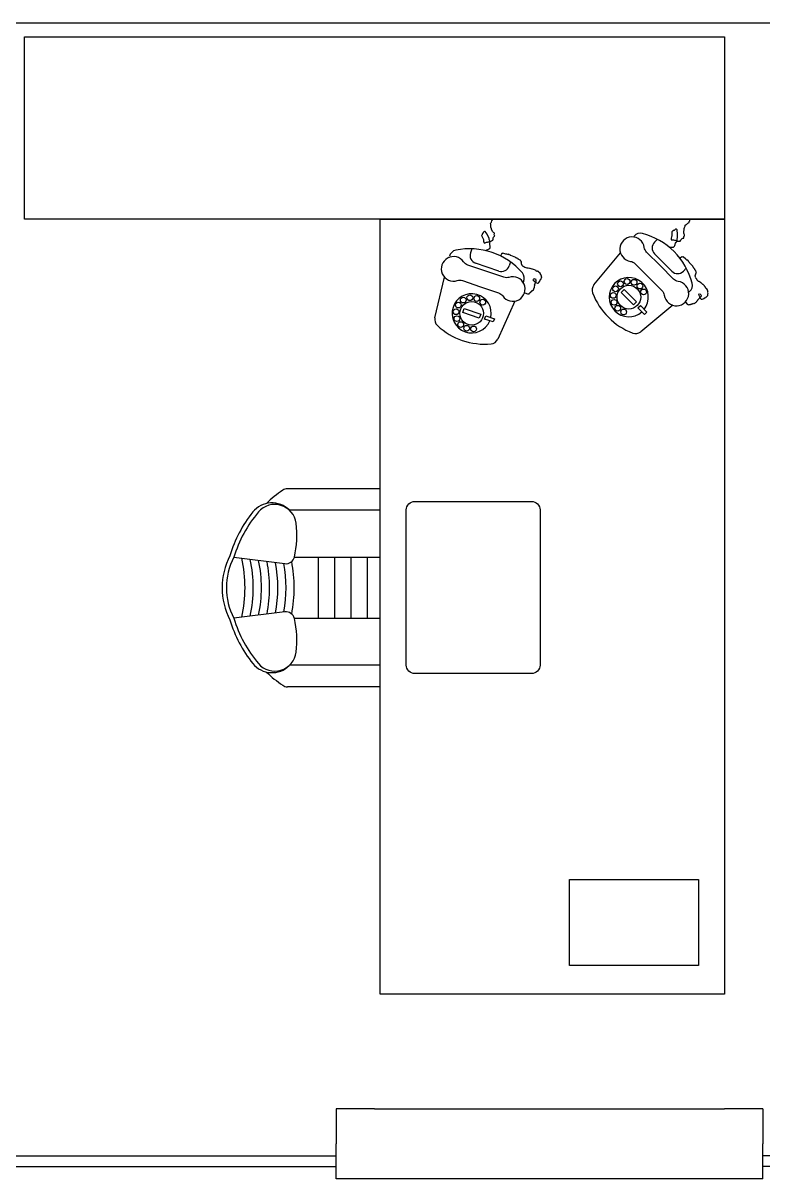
# Model space of a CAD drawing. Header units: inches. Extents: x 484217 to 497210, y -26946 to -21493.
# Drawn here: x 493628.1 to 493723.2, y -24511.3 to -24362.8 of the extents above; entities that cross this region are included whole.
import ezdxf

# ---------------------------------------------------------------- set-up
doc = ezdxf.new("R2010")
doc.units = ezdxf.units.IN
doc.header["$LTSCALE"] = 20
doc.header["$MEASUREMENT"] = 0
for name, color, linetype in [('furniture', 4, 'Continuous'), ('GLAZING', 4, 'Continuous'), ('I-FURN', 4, 'Continuous'), ('I-WALL-IN', 3, 'Continuous')]:
    doc.layers.add(name, color=color, linetype=linetype)

# ---------------------------------------------------------------- blocks, each defined once
blk = doc.blocks.new('A$C129F564C')
at = {"layer": 'furniture'}
for p, q in [((0.8878, 1.0214), (0.8732, 1.1399)), ((1.0145, 1.1399), (0.9998, 1.0214)), ((0.7138, 0.8), (0.7138, 1.0154)), ((0.7638, 0.8), (0.7638, 1.0108)), ((0.8732, 0.9997), (0.8732, 0.8)), ((1.0145, 0.9997), (1.0145, 0.8)), ((1.1238, 0.8), (1.1238, 1.0108)), ((1.1738, 0.8), (1.1738, 1.0154)), ((1.0145, 0.9444), (0.8732, 0.9444)), ((1.0145, 0.9063), (0.8732, 0.9063)), ((1.0145, 0.8683), (0.8732, 0.8683)), ((1.0145, 0.8303), (0.8732, 0.8303)), ((1.5709, 0.6727), (1.6649, 0.6505)), ((1.711, 0.6397), (1.7134, 0.6391)), ((1.6793, 0.5244), (1.6976, 0.5784)), ((1.7309, 0.5871), (1.7217, 0.5902)), ((1.6094, 0.4871), (1.5213, 0.5268)), ((1.7004, 0.4972), (1.6911, 0.5003)), ((1.6548, 0.4666), (1.6526, 0.4676)), ((1.6472, 0.3032), (1.7218, 0.2417)), ((1.5997, 0.1197), (1.5383, 0.1942)), ((1.7583, 0.2116), (1.7602, 0.2101)), ((1.6789, 0.1223), (1.7192, 0.1626)), ((1.753, 0.1557), (1.7461, 0.1626)), ((1.6314, 0.0812), (1.6298, 0.0831)), ((1.6858, 0.0885), (1.6789, 0.0954))]:
    blk.add_line(p, q, dxfattribs=at)
for points in [[(1.1198, 1.083, 0.106121), (1.0145, 1.1399, 0.249834), (0.8732, 1.1399, 0.106121), (0.7678, 1.083)], [(0.7481, 1.0644, 0.042822), (0.7173, 1.0266)], [(1.1703, 1.0266, 0.042822), (1.1396, 1.0644, 0.249834)]]:
    blk.add_lwpolyline(points, format="xyb", dxfattribs=at)
for points in [[(0, 0), (0, 0.8), (1.8, 0.8), (1.8, 0)], [(1.5827, 0.6082), (1.5925, 0.6049), (1.5794, 0.5664), (1.5697, 0.5697)], [(1.5679, 0.5572), (1.5753, 0.5546), (1.5686, 0.5347), (1.5611, 0.5372)], [(0.0667, 0.0598), (0.0667, 0.3598), (0.2667, 0.3598), (0.2667, 0.0598)], [(1.6293, 0.2401), (1.6367, 0.2328), (1.6079, 0.2041), (1.6006, 0.2114)], [(1.5935, 0.2009), (1.5991, 0.1953), (1.5841, 0.1804), (1.5785, 0.186)]]:
    blk.add_lwpolyline(points, close=True, dxfattribs=at)
for points in [[(1.1244, 0.4285), (0.7644, 0.4285, -0.414214), (0.7444, 0.4485), (0.7444, 0.7195, -0.414214), (0.7644, 0.7395), (1.1244, 0.7395, -0.414214), (1.1444, 0.7195), (1.1444, 0.4485, -0.414214)], [(1.6572, 0.6088), (1.6429, 0.5668), (1.6287, 0.5249, -0.162278), (1.6214, 0.5153, 2), (1.6646, 0.5007, -0.162278), (1.6647, 0.5127), (1.6789, 0.5546), (1.6932, 0.5965, -0.162278), (1.7004, 0.6061, 2), (1.6573, 0.6208, -0.162278)], [(1.6964, 0.2077), (1.6651, 0.1764), (1.6338, 0.1451, -0.162278), (1.623, 0.1397, 2), (1.6553, 0.1075, -0.162278), (1.6606, 0.1182), (1.6919, 0.1495), (1.7233, 0.1808, -0.162278), (1.734, 0.1862, 2), (1.7018, 0.2185, -0.162278)]]:
    blk.add_lwpolyline(points, format="xyb", close=True, dxfattribs=at)
for points in [[(1.7267, 0.5549), (1.7314, 0.5454), (1.7339, 0.5446), (1.736, 0.5445), (1.7419, 0.5454), (1.744, 0.5453), (1.7457, 0.5441), (1.7474, 0.5449), (1.7495, 0.5449), (1.7528, 0.5466), (1.7549, 0.5465), (1.765, 0.5515), (1.768, 0.554), (1.7714, 0.5557), (1.7714, 0.5578), (1.7705, 0.5595), (1.7689, 0.5607), (1.7664, 0.5616), (1.7655, 0.5633), (1.7634, 0.5633), (1.7618, 0.5646), (1.7525, 0.56), (1.7504, 0.56), (1.7474, 0.5596), (1.7441, 0.5579), (1.7466, 0.5529), (1.7466, 0.5508), (1.7474, 0.5491), (1.7474, 0.547), (1.7474, 0.5449), (1.7507, 0.5382), (1.7532, 0.5373), (1.7553, 0.5373), (1.7578, 0.5364), (1.7595, 0.5352), (1.7603, 0.5335), (1.7637, 0.5352), (1.7662, 0.5343), (1.7679, 0.5351), (1.7691, 0.5368), (1.7704, 0.5385), (1.7755, 0.541), (1.7776, 0.541), (1.7809, 0.5426), (1.783, 0.5426), (1.7851, 0.5426), (1.7872, 0.5426), (1.7889, 0.5434), (1.7914, 0.5426), (1.7931, 0.5413), (1.7956, 0.5404), (1.799, 0.5379), (1.8, 0.5384)], [(1.6284, 0.4648), (1.6282, 0.4642), (1.6285, 0.4641), (1.6263, 0.4576), (1.6266, 0.4575), (1.6262, 0.4561), (1.6265, 0.456), (1.6262, 0.4551), (1.6265, 0.4549), (1.6262, 0.454), (1.6281, 0.4533), (1.6279, 0.4526), (1.6295, 0.4521), (1.6291, 0.4508), (1.6307, 0.4502), (1.6305, 0.4496), (1.6321, 0.449), (1.6319, 0.4484), (1.6329, 0.448), (1.6328, 0.4477), (1.6341, 0.4472), (1.6335, 0.4456), (1.6345, 0.4453), (1.6342, 0.4443), (1.6381, 0.443), (1.638, 0.4426), (1.6422, 0.4412), (1.6424, 0.4415), (1.6459, 0.4403), (1.6462, 0.441), (1.6566, 0.4374), (1.6567, 0.4377), (1.6581, 0.4373), (1.6583, 0.4379), (1.6593, 0.4376), (1.6596, 0.4386), (1.6599, 0.4385), (1.6609, 0.4414), (1.6606, 0.4415), (1.661, 0.4428), (1.6597, 0.4433), (1.6599, 0.4439), (1.659, 0.4443), (1.6591, 0.4446), (1.6581, 0.4449), (1.6575, 0.4433), (1.6569, 0.4435), (1.6563, 0.4419), (1.6557, 0.4421), (1.6553, 0.4411), (1.655, 0.4412), (1.6546, 0.4399), (1.6539, 0.4401), (1.6536, 0.4392), (1.6533, 0.4393), (1.6529, 0.4383), (1.6526, 0.4384), (1.6512, 0.4342), (1.6515, 0.434), (1.6511, 0.4331), (1.6518, 0.4328), (1.6515, 0.4319), (1.6534, 0.4312), (1.6532, 0.4305), (1.6555, 0.4298), (1.6553, 0.4291), (1.6585, 0.428), (1.6584, 0.4277), (1.6597, 0.4272), (1.6595, 0.4266), (1.6657, 0.4245), (1.666, 0.4251), (1.6673, 0.4247), (1.6676, 0.4256), (1.6689, 0.4252), (1.6692, 0.4262), (1.6705, 0.4257), (1.6712, 0.4277), (1.6722, 0.4274), (1.6725, 0.4284), (1.6742, 0.4278), (1.6747, 0.4294), (1.6754, 0.4292), (1.6758, 0.4305), (1.6765, 0.4303), (1.6768, 0.4313), (1.6775, 0.4311), (1.6782, 0.4333), (1.6786, 0.4332), (1.679, 0.4345), (1.6784, 0.4348), (1.679, 0.4367), (1.6793, 0.4366), (1.6798, 0.4379), (1.6804, 0.4377), (1.6818, 0.4416), (1.6824, 0.4414), (1.6839, 0.4457), (1.6835, 0.4458), (1.6842, 0.4477), (1.6839, 0.4478), (1.6851, 0.4514), (1.6848, 0.4516), (1.6852, 0.4529), (1.6849, 0.453), (1.6859, 0.4559), (1.6856, 0.456), (1.6859, 0.457), (1.6856, 0.4571), (1.6859, 0.4581), (1.6856, 0.4582), (1.6873, 0.4631), (1.6876, 0.463), (1.688, 0.4643), (1.6884, 0.4642), (1.689, 0.4662), (1.6893, 0.4661), (1.69, 0.468), (1.6907, 0.4678), (1.6911, 0.4691), (1.6914, 0.469), (1.6919, 0.4703), (1.6935, 0.4698), (1.6942, 0.4717), (1.6961, 0.4711), (1.6964, 0.4717), (1.6974, 0.4714), (1.6975, 0.4717), (1.6984, 0.4714), (1.6987, 0.472), (1.7, 0.4716), (1.7001, 0.4719), (1.7014, 0.4715), (1.702, 0.4731), (1.7026, 0.4729), (1.7029, 0.4739), (1.7039, 0.4735), (1.7043, 0.4745), (1.7046, 0.4744), (1.7051, 0.476), (1.7055, 0.4759), (1.7061, 0.4779), (1.7065, 0.4778), (1.7068, 0.4787), (1.7071, 0.4786), (1.7079, 0.4809), (1.7082, 0.4808), (1.7086, 0.4818), (1.7089, 0.4817), (1.7097, 0.484), (1.71, 0.4839), (1.7104, 0.4852), (1.7111, 0.485), (1.7151, 0.4967), (1.7154, 0.4966), (1.7157, 0.4976), (1.7161, 0.4975), (1.7167, 0.4995), (1.7171, 0.4993), (1.7175, 0.5007), (1.7178, 0.5005), (1.7186, 0.5028), (1.718, 0.5031), (1.7183, 0.504), (1.718, 0.5041), (1.7184, 0.5055), (1.7181, 0.5056), (1.7188, 0.5075), (1.7184, 0.5076), (1.721, 0.5152), (1.72, 0.5155), (1.7203, 0.5165), (1.72, 0.5166), (1.7203, 0.5176), (1.7184, 0.5182), (1.7186, 0.5189), (1.7157, 0.5199), (1.7158, 0.5202), (1.7145, 0.5207)], [(1.735, 0.1287), (1.735, 0.1181), (1.7368, 0.1162), (1.7387, 0.1153), (1.7443, 0.1134), (1.7462, 0.1124), (1.7472, 0.1106), (1.749, 0.1106), (1.7509, 0.1096), (1.7547, 0.1096), (1.7566, 0.1087), (1.7678, 0.1087), (1.7716, 0.1096), (1.7753, 0.1096), (1.7763, 0.1115), (1.7763, 0.1134), (1.7753, 0.1153), (1.7735, 0.1171), (1.7735, 0.119), (1.7716, 0.12), (1.7706, 0.1218), (1.7603, 0.1218), (1.7584, 0.1228), (1.7556, 0.1237), (1.7519, 0.1237), (1.7519, 0.1181), (1.7509, 0.1162), (1.7509, 0.1143), (1.75, 0.1124), (1.749, 0.1106), (1.749, 0.1031), (1.7509, 0.1012), (1.7528, 0.1002), (1.7547, 0.0984), (1.7556, 0.0965), (1.7556, 0.0946), (1.7594, 0.0946), (1.7613, 0.0927), (1.7631, 0.0927), (1.765, 0.0937), (1.7669, 0.0946), (1.7725, 0.0946), (1.7744, 0.0937), (1.7782, 0.0937), (1.78, 0.0927), (1.7819, 0.0918), (1.7838, 0.0909), (1.7857, 0.0909), (1.7875, 0.089), (1.7885, 0.0871), (1.7904, 0.0852), (1.7922, 0.0815), (1.7941, 0.0815), (1.796, 0.0805), (1.8, 0.0805)], [(1.6069, 0.0913), (1.6065, 0.0909), (1.6067, 0.0906), (1.6018, 0.0857), (1.6021, 0.0855), (1.6011, 0.0845), (1.6013, 0.0843), (1.6006, 0.0835), (1.6009, 0.0833), (1.6001, 0.0826), (1.6016, 0.0811), (1.6011, 0.0806), (1.6023, 0.0794), (1.6013, 0.0784), (1.6026, 0.0772), (1.6021, 0.0767), (1.6033, 0.0755), (1.6028, 0.075), (1.6035, 0.0743), (1.6033, 0.074), (1.6043, 0.073), (1.6031, 0.0718), (1.6038, 0.0711), (1.6031, 0.0704), (1.606, 0.0674), (1.6057, 0.0672), (1.6089, 0.064), (1.6092, 0.0643), (1.6118, 0.0616), (1.6123, 0.0621), (1.6201, 0.0542), (1.6204, 0.0545), (1.6214, 0.0535), (1.6219, 0.054), (1.6226, 0.0533), (1.6233, 0.054), (1.6236, 0.0538), (1.6258, 0.056), (1.6255, 0.0562), (1.6265, 0.0572), (1.6255, 0.0582), (1.626, 0.0586), (1.6253, 0.0594), (1.6255, 0.0596), (1.6248, 0.0604), (1.6236, 0.0591), (1.6231, 0.0596), (1.6219, 0.0584), (1.6214, 0.0589), (1.6206, 0.0582), (1.6204, 0.0584), (1.6194, 0.0574), (1.6189, 0.0579), (1.6182, 0.0572), (1.6179, 0.0574), (1.6172, 0.0567), (1.617, 0.0569), (1.6138, 0.0538), (1.614, 0.0535), (1.6133, 0.0528), (1.6138, 0.0523), (1.6131, 0.0516), (1.6145, 0.0501), (1.614, 0.0496), (1.6157, 0.0479), (1.6153, 0.0474), (1.6177, 0.045), (1.6175, 0.0447), (1.6184, 0.0437), (1.6179, 0.0432), (1.6226, 0.0386), (1.6231, 0.0391), (1.624, 0.0381), (1.6248, 0.0389), (1.6258, 0.0379), (1.6265, 0.0386), (1.6275, 0.0376), (1.6289, 0.0391), (1.6297, 0.0384), (1.6304, 0.0391), (1.6316, 0.0379), (1.6328, 0.0391), (1.6333, 0.0386), (1.6343, 0.0396), (1.6348, 0.0391), (1.6355, 0.0398), (1.636, 0.0393), (1.6377, 0.0411), (1.638, 0.0408), (1.6389, 0.0418), (1.6385, 0.0423), (1.6399, 0.0437), (1.6402, 0.0435), (1.6411, 0.0445), (1.6416, 0.044), (1.6446, 0.0469), (1.6451, 0.0464), (1.6482, 0.0496), (1.648, 0.0499), (1.6495, 0.0513), (1.6492, 0.0516), (1.6519, 0.0543), (1.6517, 0.0545), (1.6526, 0.0555), (1.6524, 0.0557), (1.6546, 0.0579), (1.6543, 0.0582), (1.6551, 0.0589), (1.6548, 0.0591), (1.6556, 0.0599), (1.6553, 0.0601), (1.659, 0.0638), (1.6592, 0.0635), (1.6602, 0.0645), (1.6605, 0.0643), (1.6619, 0.0657), (1.6622, 0.0655), (1.6636, 0.067), (1.6641, 0.0665), (1.6651, 0.0674), (1.6653, 0.0672), (1.6663, 0.0682), (1.6675, 0.067), (1.669, 0.0684), (1.6705, 0.067), (1.671, 0.0674), (1.6717, 0.0667), (1.6719, 0.067), (1.6727, 0.0662), (1.6732, 0.0667), (1.6741, 0.0657), (1.6744, 0.066), (1.6754, 0.065), (1.6766, 0.0662), (1.6771, 0.0657), (1.6778, 0.0665), (1.6785, 0.0657), (1.6793, 0.0665), (1.6795, 0.0662), (1.6807, 0.0675), (1.681, 0.0672), (1.6824, 0.0687), (1.6827, 0.0684), (1.6834, 0.0692), (1.6837, 0.0689), (1.6854, 0.0706), (1.6856, 0.0704), (1.6863, 0.0711), (1.6866, 0.0709), (1.6883, 0.0726), (1.6885, 0.0723), (1.6895, 0.0733), (1.69, 0.0728), (1.6988, 0.0816), (1.6991, 0.0814), (1.6998, 0.0821), (1.7, 0.0819), (1.7015, 0.0833), (1.7017, 0.0831), (1.7027, 0.0841), (1.703, 0.0838), (1.7047, 0.0855), (1.7042, 0.086), (1.7049, 0.0868), (1.7047, 0.087), (1.7056, 0.088), (1.7054, 0.0882), (1.7069, 0.0897), (1.7066, 0.0899), (1.7122, 0.0956), (1.7115, 0.0963), (1.7122, 0.097), (1.712, 0.0973), (1.7127, 0.098), (1.7113, 0.0995), (1.7118, 0.0999), (1.7096, 0.1021), (1.7098, 0.1024), (1.7088, 0.1033)]]:
    blk.add_lwpolyline(points, dxfattribs=at)
for centre, radius in [((1.555, 0.6129), 0.00669), ((1.5687, 0.6216), 0.00669), ((1.5848, 0.6236), 0.00669), ((1.6002, 0.6184), 0.00669), ((1.5465, 0.599), 0.00669), ((1.5811, 0.5873), 0.0275), ((1.6118, 0.607), 0.00669), ((1.6173, 0.5917), 0.00669), ((1.5449, 0.5829), 0.00669), ((1.6071, 0.5617), 0.00669), ((1.6156, 0.5756), 0.00669), ((1.5928, 0.2479), 0.00669), ((1.6186, 0.2221), 0.0275), ((1.6066, 0.2565), 0.00669), ((1.6227, 0.2584), 0.00669), ((1.638, 0.253), 0.00669), ((1.6495, 0.2415), 0.00669), ((1.5842, 0.2341), 0.00669), ((1.6531, 0.21), 0.00669), ((1.6549, 0.2262), 0.00669), ((1.6307, 0.1877), 0.00669), ((1.6444, 0.1963), 0.00669)]:
    blk.add_circle(centre, radius, dxfattribs=at)
for centre, radius, start, end in [((0.9438, 1.0074), 0.1602, 62.317, 117.683), ((0.9438, 1.0074), 0.1502, 61.9455, 118.0545), ((0.9531, 0.8661), 0.2953, 106.4736, 128.8568), ((0.9345, 0.8661), 0.2953, 51.1432, 73.5264), ((0.9438, 1.4287), 0.3145, 257.44, 282.56), ((0.9438, 1.4096), 0.3145, 257.8911, 282.1089), ((0.8036, 1.0516), 0.057, 128.8568, 224.8513), ((0.8003, 1.045), 0.05, 130.5056, 262.9259), ((0.9438, 1.3905), 0.3145, 258.341, 281.659), ((1.0873, 1.045), 0.05, 277.0741, 49.4944), ((1.084, 1.0516), 0.057, 315.1487, 51.1432), ((0.9438, 1.3715), 0.3145, 258.7898, 281.2102), ((0.7338, 1.0154), 0.02, 145.756, 180), ((0.8679, 1.019), 0.02, 283.1474, 7.0328), ((0.9438, 1.3524), 0.3145, 259.2374, 280.7626), ((0.9438, 1.3333), 0.3145, 259.6838, 280.3162), ((1.0197, 1.019), 0.02, 172.9672, 256.8526), ((1.1538, 1.0154), 0.02, 0, 34.244), ((0.8217, 1.2171), 0.2235, 262.9259, 283.1474), ((0.9438, 1.3142), 0.3145, 258.8202, 281.1798), ((1.066, 1.2171), 0.2235, 256.8526, 277.0741), ((1.5665, 0.6542), 0.019, 76.7496, 137.169), ((1.671, 0.5573), 0.1615, 137.169, 185.299), ((1.5811, 0.5873), 0.0455, 257.6369, 247.6634), ((1.5695, 0.5918), 0.1615, 310.8008, 11.6672), ((1.7091, 0.6206), 0.019, 11.6672, 76.7496), ((1.7156, 0.5722), 0.019, 71.234, 161.234), ((1.5291, 0.5441), 0.019, 185.299, 245.7184), ((1.6973, 0.5183), 0.019, 161.234, 251.234), ((1.6626, 0.4839), 0.019, 245.7184, 310.8008), ((1.6861, 0.1554), 0.1615, 110.935, 159.065), ((1.6351, 0.2885), 0.019, 50.5156, 110.935), ((1.6186, 0.2221), 0.0455, 231.4029, 221.4294), ((1.553, 0.2063), 0.019, 159.065, 219.4844), ((1.6102, 0.2312), 0.1615, 284.5668, 345.4332), ((1.7481, 0.1954), 0.019, 345.4332, 50.5156), ((1.7326, 0.1491), 0.019, 45, 135), ((1.6923, 0.1088), 0.019, 135, 225), ((1.6461, 0.0933), 0.019, 219.4844, 284.5668)]:
    blk.add_arc(centre, radius, start, end, dxfattribs=at)

msp = doc.modelspace()

# ---------------------------------------------------------------- linework, layer by layer
at = {"layer": 'GLAZING', "elevation": 6.93}
for points in [[(493623.35, -24508.39), (493668.35, -24508.39)], [(493768.23, -24508.39), (493723.23, -24508.39)], [(493623.35, -24509.74), (493668.35, -24509.74)], [(493768.23, -24509.74), (493723.23, -24509.74)]]:
    msp.add_lwpolyline(points, dxfattribs=at)
at = {"layer": 'I-FURN', "elevation": 3.78}
msp.add_lwpolyline([(493718.29, -24364.62), (493718.29, -24388.02), (493628.29, -24388.02), (493628.29, -24364.62)], close=True, dxfattribs=at)
at = {"layer": 'I-WALL-IN'}
for p, q in [((493837.54, -24362.85, 6.93), (493614.09, -24362.85, 6.93)), ((493668.35, -24502.35, 6.93), (493668.35, -24506.85, 6.93)), ((493673.29, -24502.35, 6.93), (493718.29, -24502.35, 6.93)), ((493723.23, -24502.35, 6.93), (493723.23, -24506.85, 6.93)), ((493668.35, -24511.35, 6.93), (493668.35, -24506.85, 6.93)), ((493723.23, -24511.35, 6.93), (493723.23, -24506.85, 6.93)), ((493718.29, -24511.35, 6.93), (493673.29, -24511.35, 6.93))]:
    msp.add_line(p, q, dxfattribs=at)
at = {"layer": 'I-WALL-IN', "elevation": 6.93}
for points in [[(493673.29, -24502.35), (493668.35, -24502.35)], [(493723.23, -24502.35), (493718.29, -24502.35)], [(493673.29, -24511.35), (493668.35, -24511.35)], [(493723.23, -24511.35), (493718.29, -24511.35)]]:
    msp.add_lwpolyline(points, dxfattribs=at)

# ---------------------------------------------------------------- block references
at = {"layer": 'furniture', "xscale": 55.33161534353492, "yscale": 55.33161534353492, "zscale": 55.33161534353492, "rotation": 90.00000000000001}
msp.add_blockref('A$C129F564C', (493718.29, -24487.62, 34.38), dxfattribs=at)

doc.saveas('drawing.dxf')
